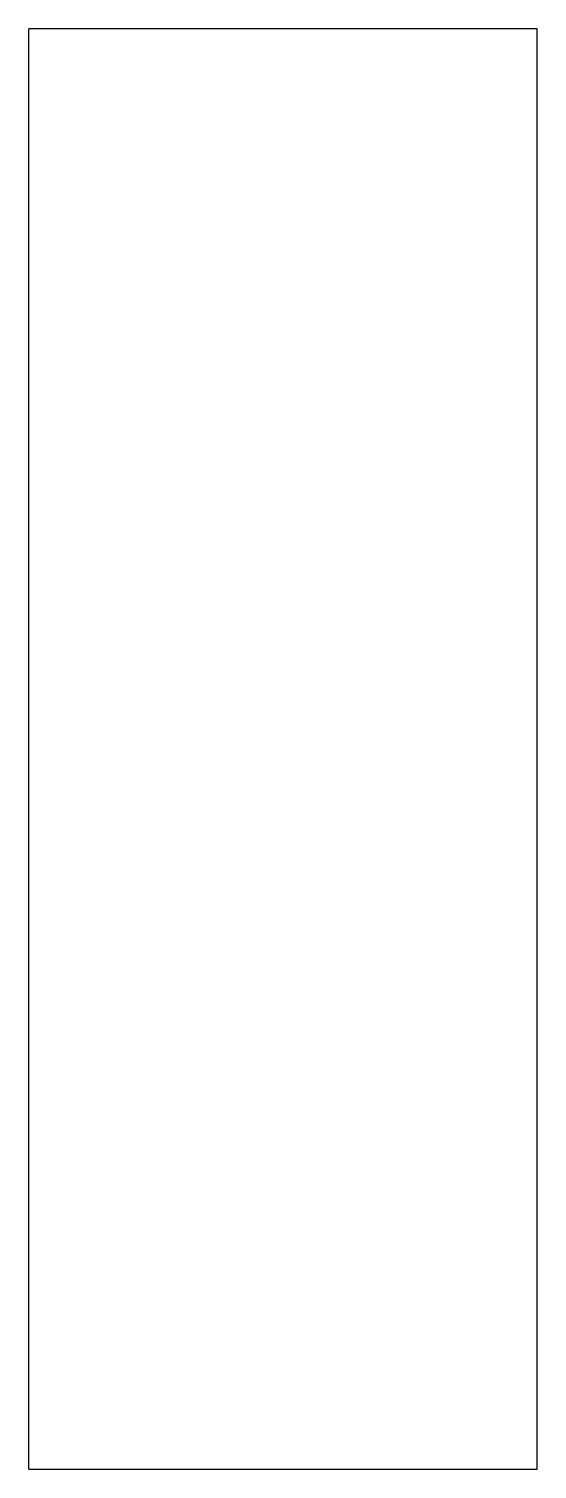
# Model space of a CAD drawing. Header units: millimetres. Extents: x -9 to 9, y -8.5 to 42.5.
import ezdxf

# ---------------------------------------------------------------- set-up
doc = ezdxf.new("R2010")
doc.units = ezdxf.units.MM

msp = doc.modelspace()

# ---------------------------------------------------------------- linework, layer by layer
for p, q in [((-9, -8.5), (-9, 42.5)), ((9, 42.5), (-9, 42.5)), ((9, -8.5), (9, 42.5)), ((-9, -8.5), (9, -8.5))]:
    msp.add_line(p, q)

doc.saveas('drawing.dxf')
